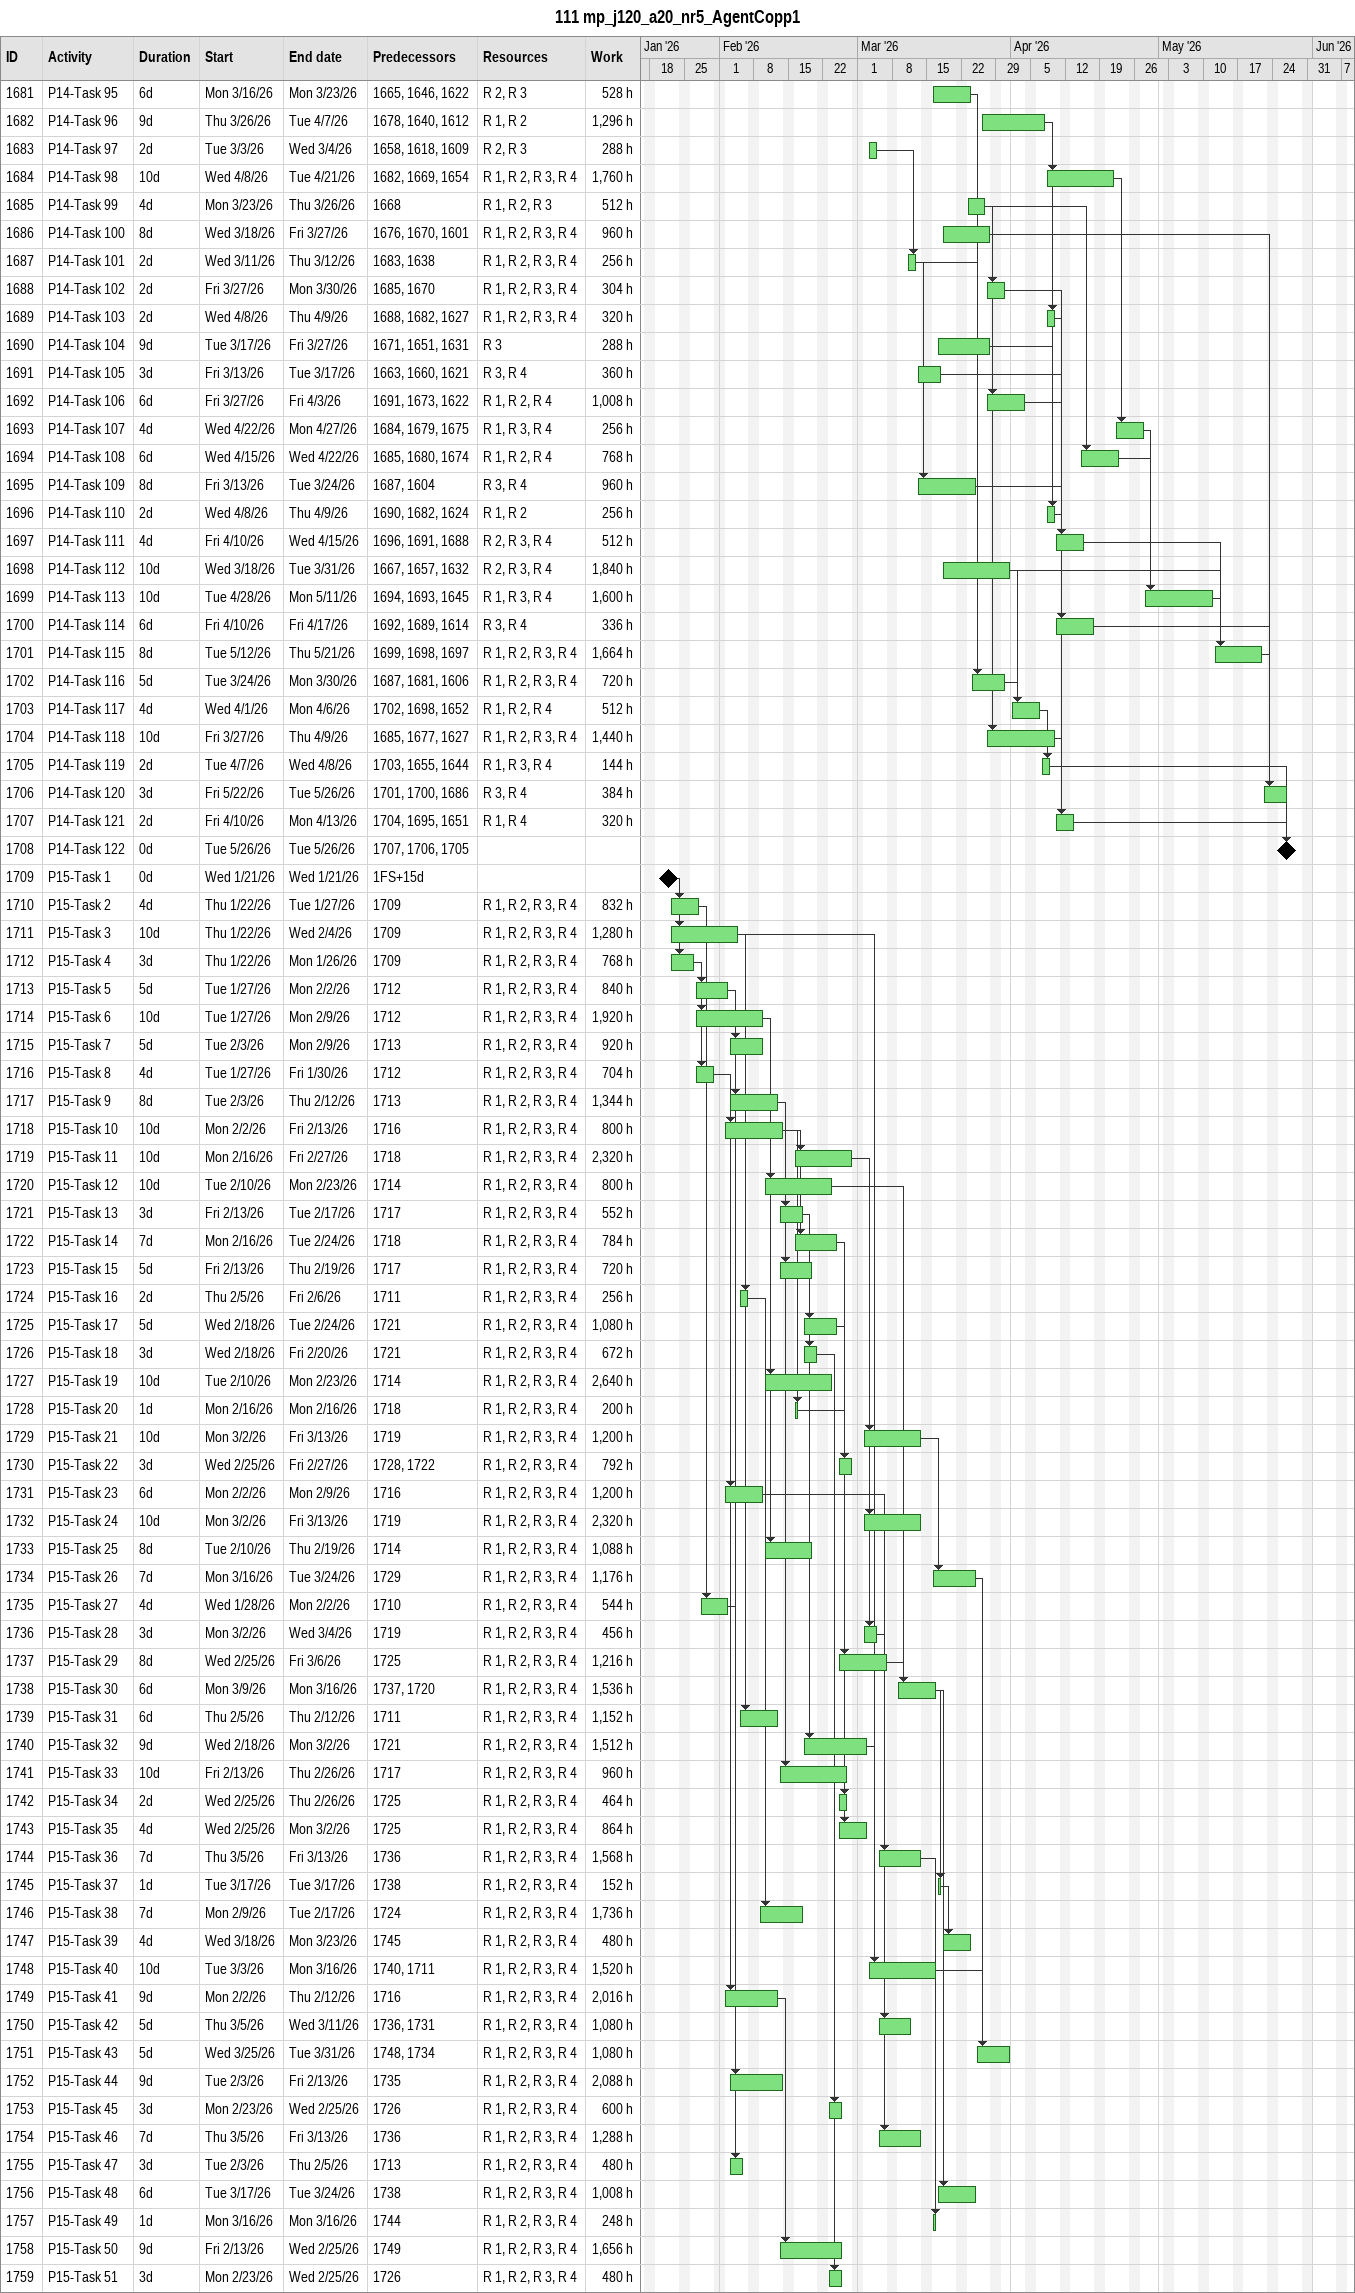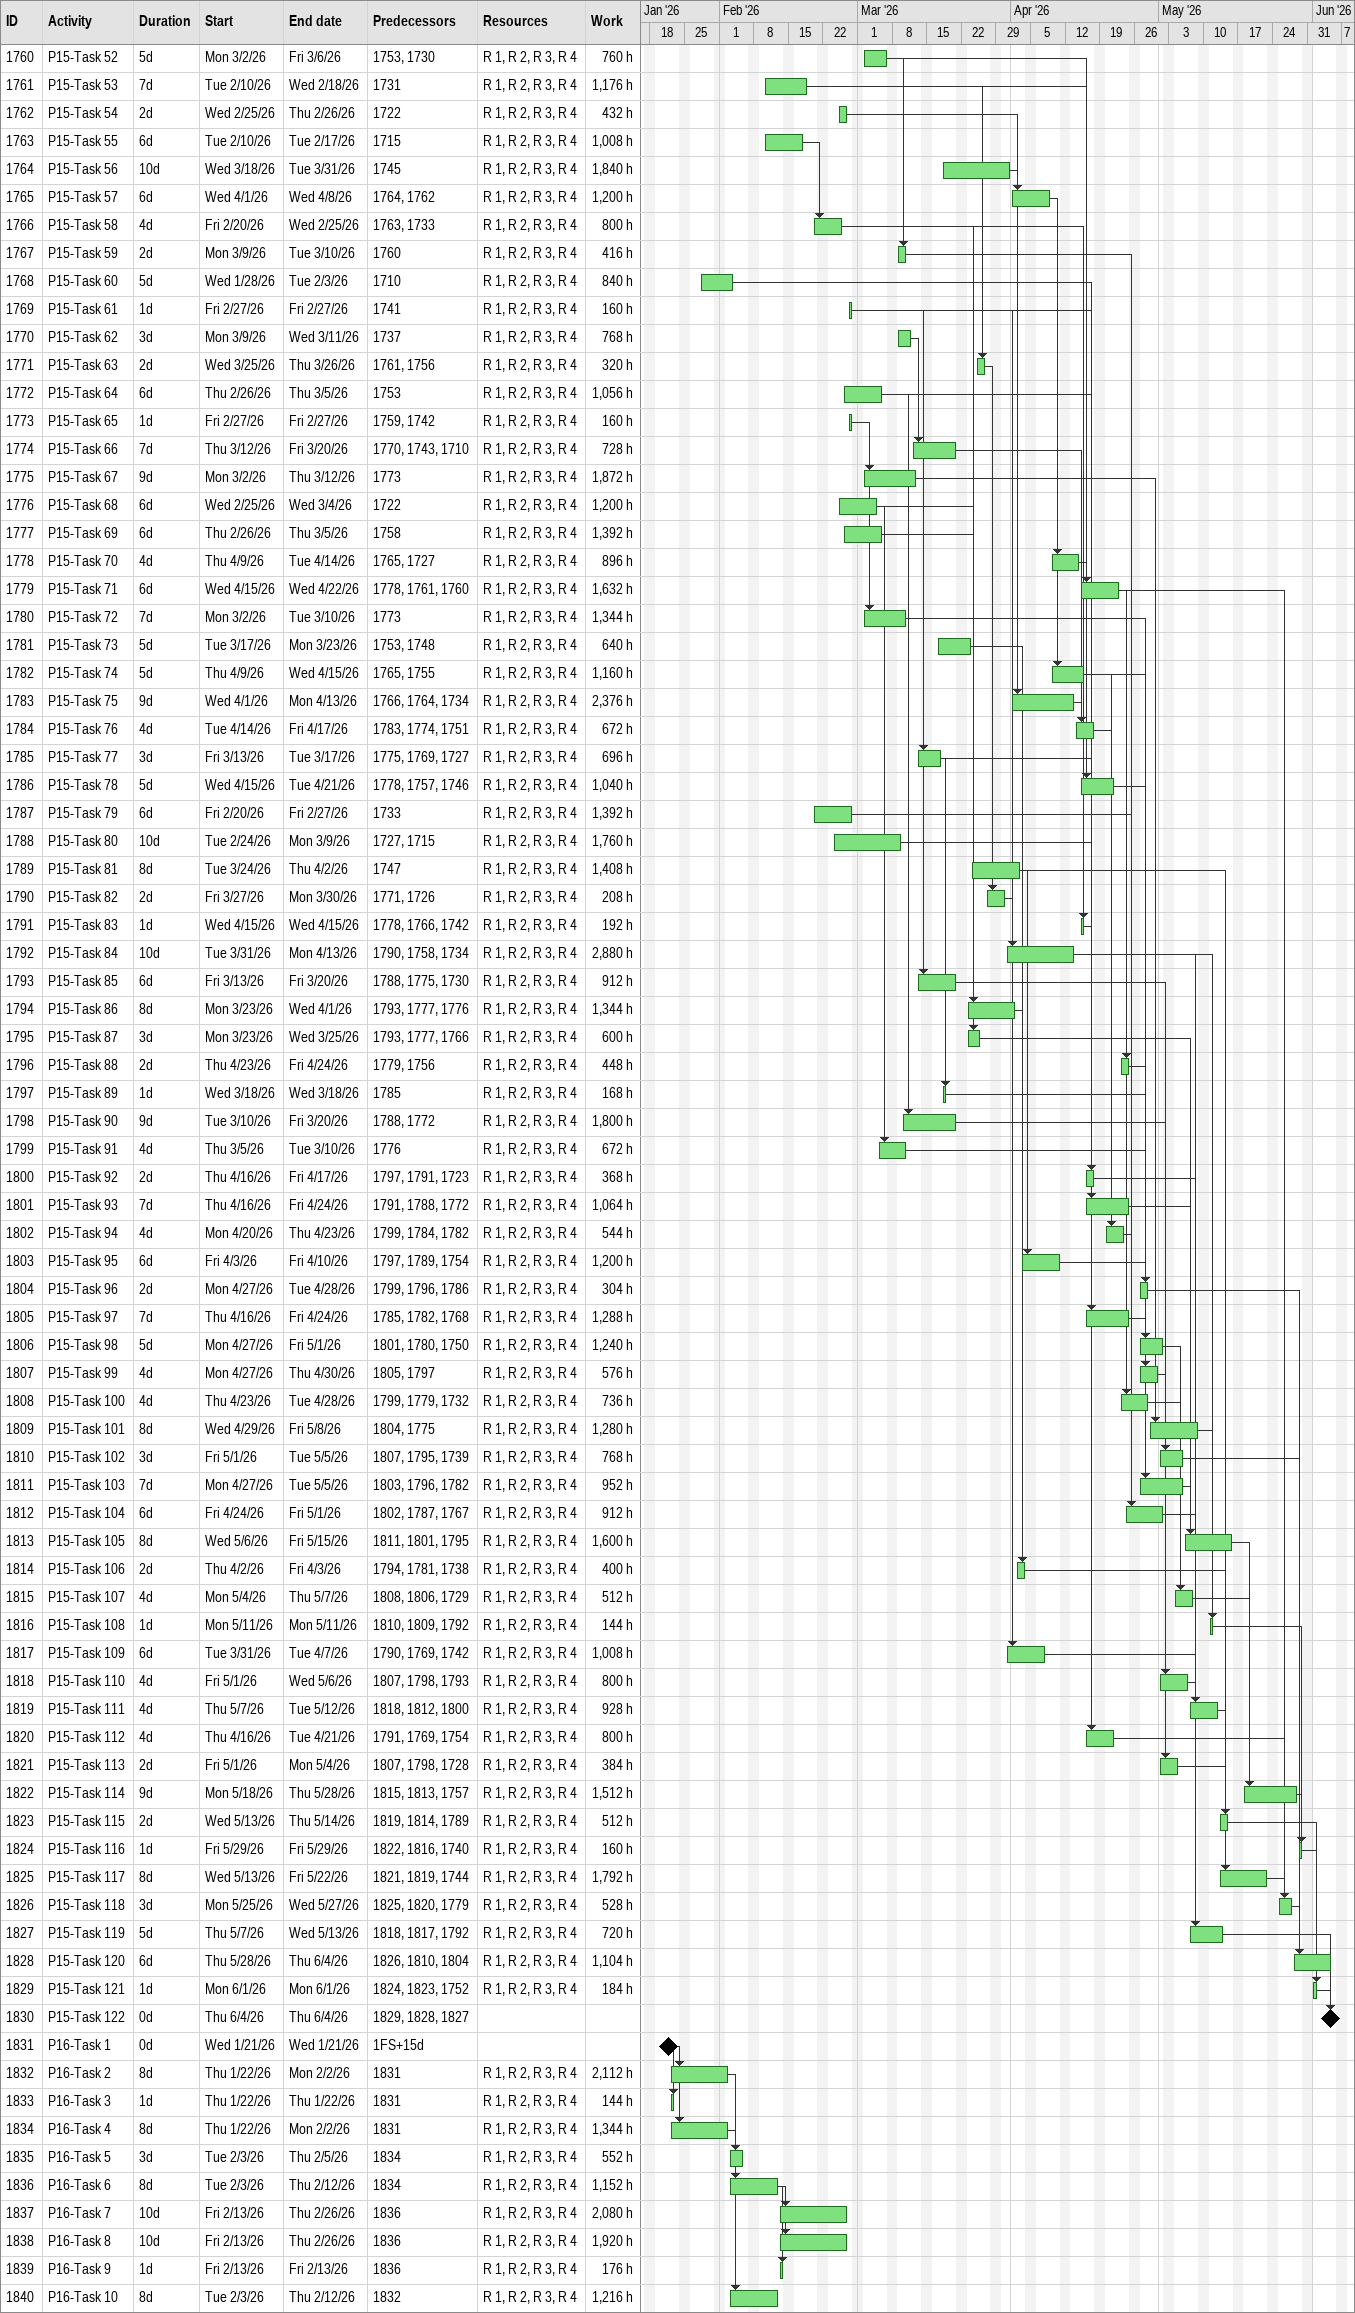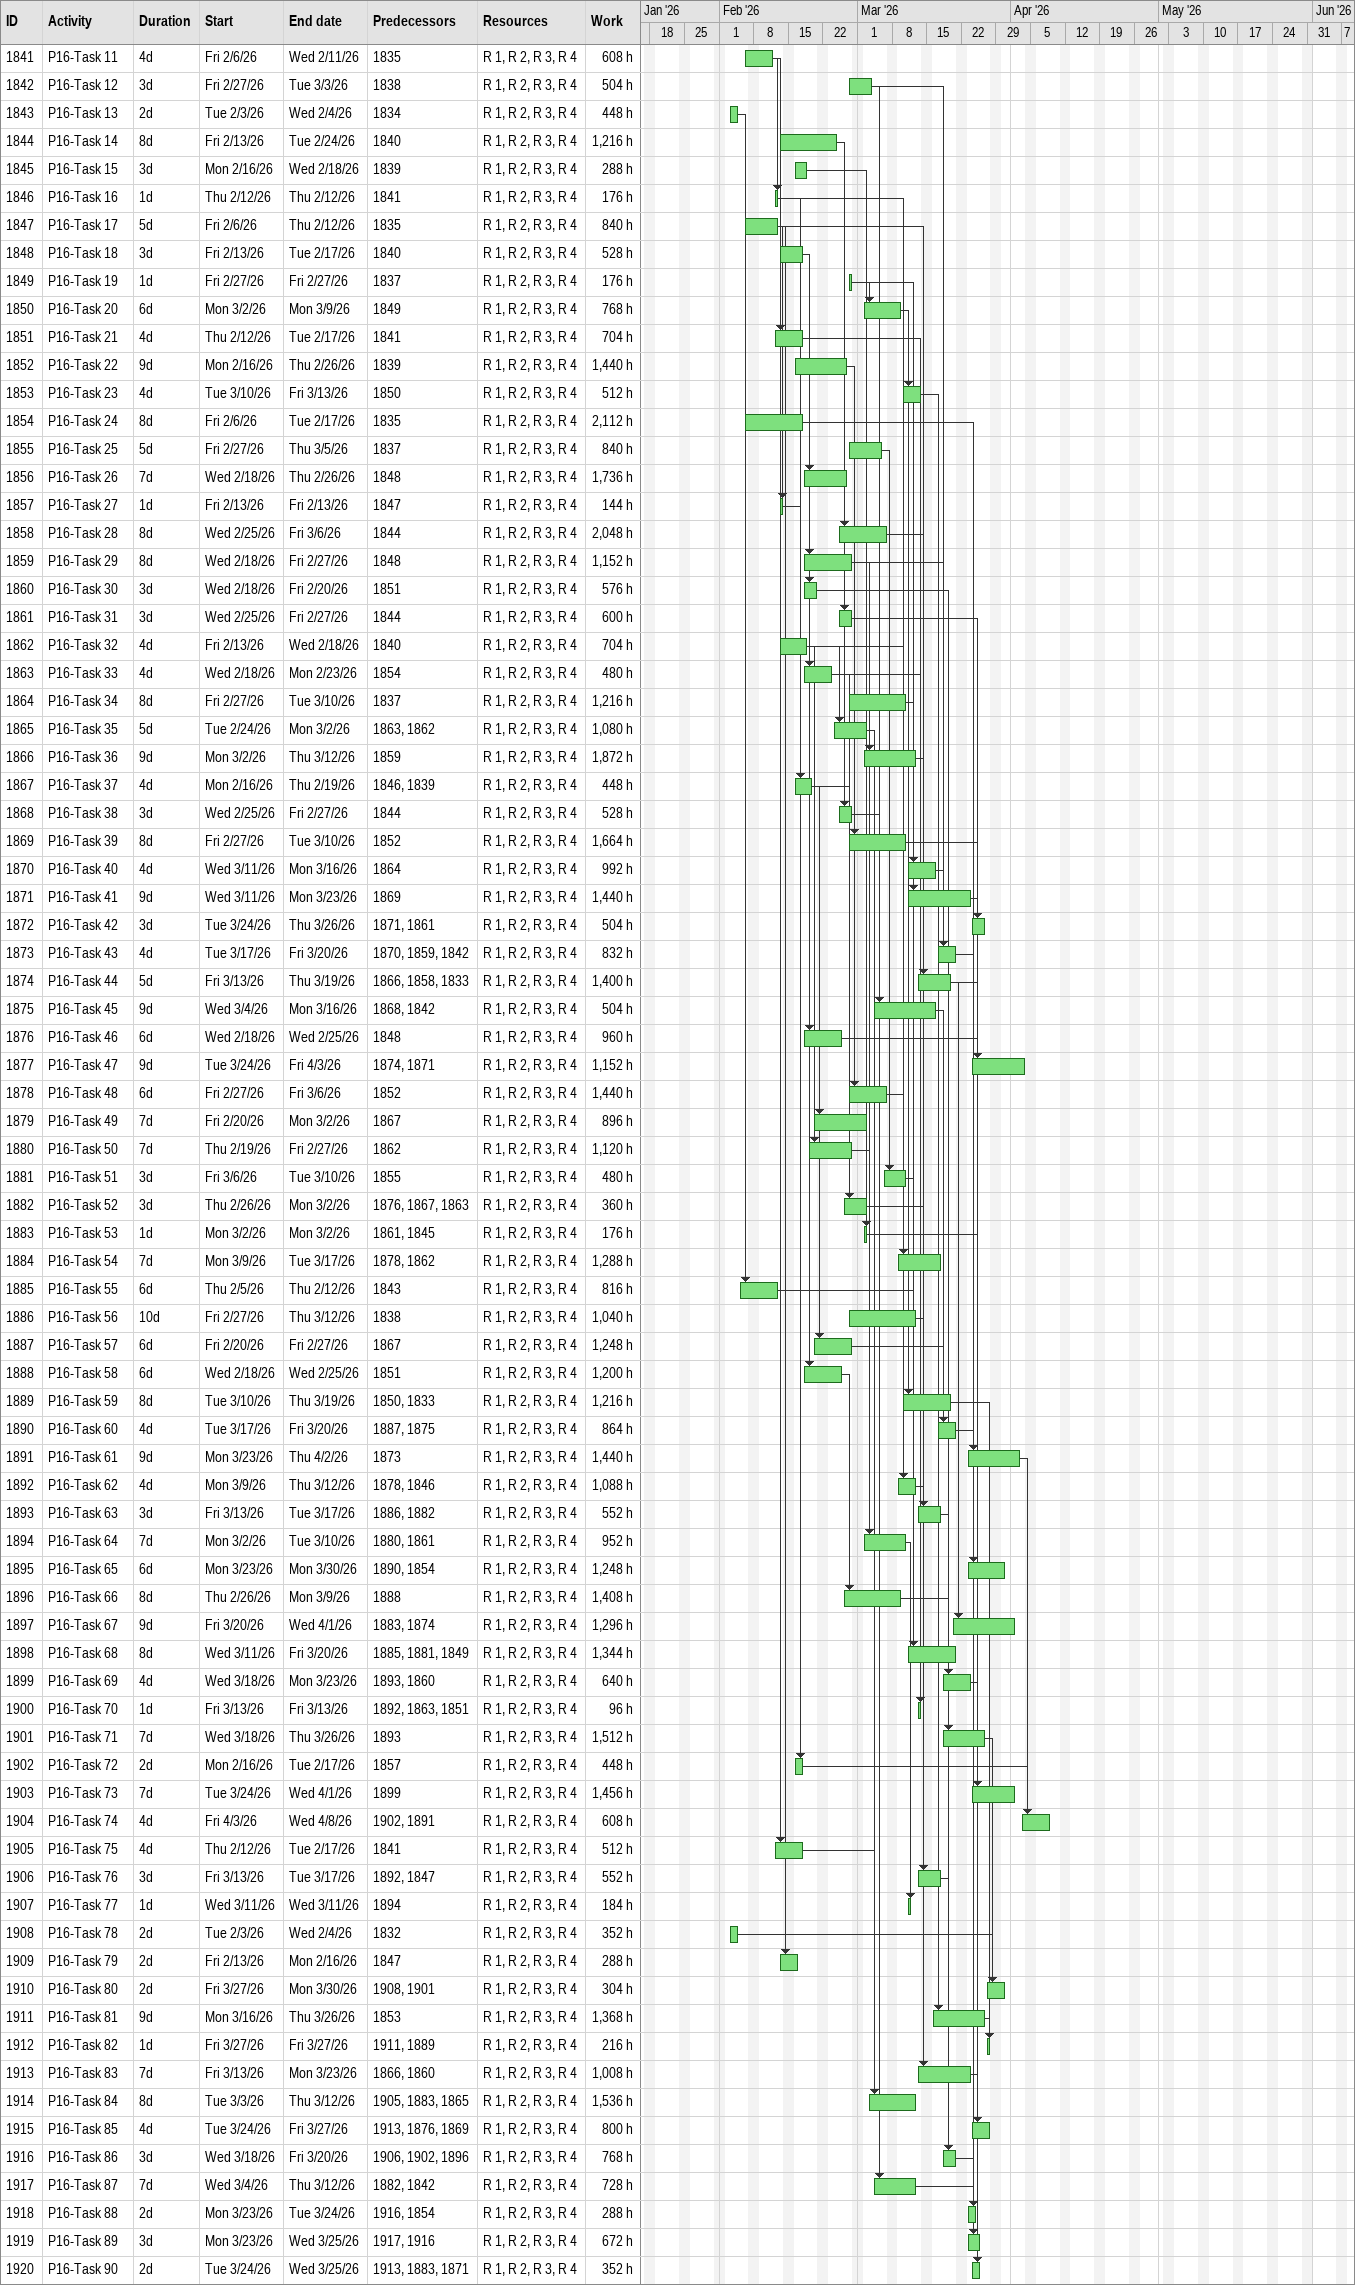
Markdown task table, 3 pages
111 mp_j120_a20_nr5_AgentCopp1

| ID | Task | Duration | Start | Finish | Predecessors | Resources | Work (h) |
|---|---|---|---|---|---|---|---|
| 1681 | P14-Task 95 | 6d | 2026-03-16 | 2026-03-23 | 1665, 1646, 1622 | R 2, R 3 | 528 |
| 1682 | P14-Task 96 | 9d | 2026-03-26 | 2026-04-07 | 1678, 1640, 1612 | R 1, R 2 | 1296 |
| 1683 | P14-Task 97 | 2d | 2026-03-03 | 2026-03-04 | 1658, 1618, 1609 | R 2, R 3 | 288 |
| 1684 | P14-Task 98 | 10d | 2026-04-08 | 2026-04-21 | 1682, 1669, 1654 | R 1, R 2, R 3, R 4 | 1760 |
| 1685 | P14-Task 99 | 4d | 2026-03-23 | 2026-03-26 | 1668 | R 1, R 2, R 3 | 512 |
| 1686 | P14-Task 100 | 8d | 2026-03-18 | 2026-03-27 | 1676, 1670, 1601 | R 1, R 2, R 3, R 4 | 960 |
| 1687 | P14-Task 101 | 2d | 2026-03-11 | 2026-03-12 | 1683, 1638 | R 1, R 2, R 3, R 4 | 256 |
| 1688 | P14-Task 102 | 2d | 2026-03-27 | 2026-03-30 | 1685, 1670 | R 1, R 2, R 3, R 4 | 304 |
| 1689 | P14-Task 103 | 2d | 2026-04-08 | 2026-04-09 | 1688, 1682, 1627 | R 1, R 2, R 3, R 4 | 320 |
| 1690 | P14-Task 104 | 9d | 2026-03-17 | 2026-03-27 | 1671, 1651, 1631 | R 3 | 288 |
| 1691 | P14-Task 105 | 3d | 2026-03-13 | 2026-03-17 | 1663, 1660, 1621 | R 3, R 4 | 360 |
| 1692 | P14-Task 106 | 6d | 2026-03-27 | 2026-04-03 | 1691, 1673, 1622 | R 1, R 2, R 4 | 1008 |
| 1693 | P14-Task 107 | 4d | 2026-04-22 | 2026-04-27 | 1684, 1679, 1675 | R 1, R 3, R 4 | 256 |
| 1694 | P14-Task 108 | 6d | 2026-04-15 | 2026-04-22 | 1685, 1680, 1674 | R 1, R 2, R 4 | 768 |
| 1695 | P14-Task 109 | 8d | 2026-03-13 | 2026-03-24 | 1687, 1604 | R 3, R 4 | 960 |
| 1696 | P14-Task 110 | 2d | 2026-04-08 | 2026-04-09 | 1690, 1682, 1624 | R 1, R 2 | 256 |
| 1697 | P14-Task 111 | 4d | 2026-04-10 | 2026-04-15 | 1696, 1691, 1688 | R 2, R 3, R 4 | 512 |
| 1698 | P14-Task 112 | 10d | 2026-03-18 | 2026-03-31 | 1667, 1657, 1632 | R 2, R 3, R 4 | 1840 |
| 1699 | P14-Task 113 | 10d | 2026-04-28 | 2026-05-11 | 1694, 1693, 1645 | R 1, R 3, R 4 | 1600 |
| 1700 | P14-Task 114 | 6d | 2026-04-10 | 2026-04-17 | 1692, 1689, 1614 | R 3, R 4 | 336 |
| 1701 | P14-Task 115 | 8d | 2026-05-12 | 2026-05-21 | 1699, 1698, 1697 | R 1, R 2, R 3, R 4 | 1664 |
| 1702 | P14-Task 116 | 5d | 2026-03-24 | 2026-03-30 | 1687, 1681, 1606 | R 1, R 2, R 3, R 4 | 720 |
| 1703 | P14-Task 117 | 4d | 2026-04-01 | 2026-04-06 | 1702, 1698, 1652 | R 1, R 2, R 4 | 512 |
| 1704 | P14-Task 118 | 10d | 2026-03-27 | 2026-04-09 | 1685, 1677, 1627 | R 1, R 2, R 3, R 4 | 1440 |
| 1705 | P14-Task 119 | 2d | 2026-04-07 | 2026-04-08 | 1703, 1655, 1644 | R 1, R 3, R 4 | 144 |
| 1706 | P14-Task 120 | 3d | 2026-05-22 | 2026-05-26 | 1701, 1700, 1686 | R 3, R 4 | 384 |
| 1707 | P14-Task 121 | 2d | 2026-04-10 | 2026-04-13 | 1704, 1695, 1651 | R 1, R 4 | 320 |
| 1708 | P14-Task 122 | 0d | 2026-05-26 | 2026-05-26 | 1707, 1706, 1705 |  |  |
| 1709 | P15-Task 1 | 0d | 2026-01-21 | 2026-01-21 | 1FS+15d |  |  |
| 1710 | P15-Task 2 | 4d | 2026-01-22 | 2026-01-27 | 1709 | R 1, R 2, R 3, R 4 | 832 |
| 1711 | P15-Task 3 | 10d | 2026-01-22 | 2026-02-04 | 1709 | R 1, R 2, R 3, R 4 | 1280 |
| 1712 | P15-Task 4 | 3d | 2026-01-22 | 2026-01-26 | 1709 | R 1, R 2, R 3, R 4 | 768 |
| 1713 | P15-Task 5 | 5d | 2026-01-27 | 2026-02-02 | 1712 | R 1, R 2, R 3, R 4 | 840 |
| 1714 | P15-Task 6 | 10d | 2026-01-27 | 2026-02-09 | 1712 | R 1, R 2, R 3, R 4 | 1920 |
| 1715 | P15-Task 7 | 5d | 2026-02-03 | 2026-02-09 | 1713 | R 1, R 2, R 3, R 4 | 920 |
| 1716 | P15-Task 8 | 4d | 2026-01-27 | 2026-01-30 | 1712 | R 1, R 2, R 3, R 4 | 704 |
| 1717 | P15-Task 9 | 8d | 2026-02-03 | 2026-02-12 | 1713 | R 1, R 2, R 3, R 4 | 1344 |
| 1718 | P15-Task 10 | 10d | 2026-02-02 | 2026-02-13 | 1716 | R 1, R 2, R 3, R 4 | 800 |
| 1719 | P15-Task 11 | 10d | 2026-02-16 | 2026-02-27 | 1718 | R 1, R 2, R 3, R 4 | 2320 |
| 1720 | P15-Task 12 | 10d | 2026-02-10 | 2026-02-23 | 1714 | R 1, R 2, R 3, R 4 | 800 |
| 1721 | P15-Task 13 | 3d | 2026-02-13 | 2026-02-17 | 1717 | R 1, R 2, R 3, R 4 | 552 |
| 1722 | P15-Task 14 | 7d | 2026-02-16 | 2026-02-24 | 1718 | R 1, R 2, R 3, R 4 | 784 |
| 1723 | P15-Task 15 | 5d | 2026-02-13 | 2026-02-19 | 1717 | R 1, R 2, R 3, R 4 | 720 |
| 1724 | P15-Task 16 | 2d | 2026-02-05 | 2026-02-06 | 1711 | R 1, R 2, R 3, R 4 | 256 |
| 1725 | P15-Task 17 | 5d | 2026-02-18 | 2026-02-24 | 1721 | R 1, R 2, R 3, R 4 | 1080 |
| 1726 | P15-Task 18 | 3d | 2026-02-18 | 2026-02-20 | 1721 | R 1, R 2, R 3, R 4 | 672 |
| 1727 | P15-Task 19 | 10d | 2026-02-10 | 2026-02-23 | 1714 | R 1, R 2, R 3, R 4 | 2640 |
| 1728 | P15-Task 20 | 1d | 2026-02-16 | 2026-02-16 | 1718 | R 1, R 2, R 3, R 4 | 200 |
| 1729 | P15-Task 21 | 10d | 2026-03-02 | 2026-03-13 | 1719 | R 1, R 2, R 3, R 4 | 1200 |
| 1730 | P15-Task 22 | 3d | 2026-02-25 | 2026-02-27 | 1728, 1722 | R 1, R 2, R 3, R 4 | 792 |
| 1731 | P15-Task 23 | 6d | 2026-02-02 | 2026-02-09 | 1716 | R 1, R 2, R 3, R 4 | 1200 |
| 1732 | P15-Task 24 | 10d | 2026-03-02 | 2026-03-13 | 1719 | R 1, R 2, R 3, R 4 | 2320 |
| 1733 | P15-Task 25 | 8d | 2026-02-10 | 2026-02-19 | 1714 | R 1, R 2, R 3, R 4 | 1088 |
| 1734 | P15-Task 26 | 7d | 2026-03-16 | 2026-03-24 | 1729 | R 1, R 2, R 3, R 4 | 1176 |
| 1735 | P15-Task 27 | 4d | 2026-01-28 | 2026-02-02 | 1710 | R 1, R 2, R 3, R 4 | 544 |
| 1736 | P15-Task 28 | 3d | 2026-03-02 | 2026-03-04 | 1719 | R 1, R 2, R 3, R 4 | 456 |
| 1737 | P15-Task 29 | 8d | 2026-02-25 | 2026-03-06 | 1725 | R 1, R 2, R 3, R 4 | 1216 |
| 1738 | P15-Task 30 | 6d | 2026-03-09 | 2026-03-16 | 1737, 1720 | R 1, R 2, R 3, R 4 | 1536 |
| 1739 | P15-Task 31 | 6d | 2026-02-05 | 2026-02-12 | 1711 | R 1, R 2, R 3, R 4 | 1152 |
| 1740 | P15-Task 32 | 9d | 2026-02-18 | 2026-03-02 | 1721 | R 1, R 2, R 3, R 4 | 1512 |
| 1741 | P15-Task 33 | 10d | 2026-02-13 | 2026-02-26 | 1717 | R 1, R 2, R 3, R 4 | 960 |
| 1742 | P15-Task 34 | 2d | 2026-02-25 | 2026-02-26 | 1725 | R 1, R 2, R 3, R 4 | 464 |
| 1743 | P15-Task 35 | 4d | 2026-02-25 | 2026-03-02 | 1725 | R 1, R 2, R 3, R 4 | 864 |
| 1744 | P15-Task 36 | 7d | 2026-03-05 | 2026-03-13 | 1736 | R 1, R 2, R 3, R 4 | 1568 |
| 1745 | P15-Task 37 | 1d | 2026-03-17 | 2026-03-17 | 1738 | R 1, R 2, R 3, R 4 | 152 |
| 1746 | P15-Task 38 | 7d | 2026-02-09 | 2026-02-17 | 1724 | R 1, R 2, R 3, R 4 | 1736 |
| 1747 | P15-Task 39 | 4d | 2026-03-18 | 2026-03-23 | 1745 | R 1, R 2, R 3, R 4 | 480 |
| 1748 | P15-Task 40 | 10d | 2026-03-03 | 2026-03-16 | 1740, 1711 | R 1, R 2, R 3, R 4 | 1520 |
| 1749 | P15-Task 41 | 9d | 2026-02-02 | 2026-02-12 | 1716 | R 1, R 2, R 3, R 4 | 2016 |
| 1750 | P15-Task 42 | 5d | 2026-03-05 | 2026-03-11 | 1736, 1731 | R 1, R 2, R 3, R 4 | 1080 |
| 1751 | P15-Task 43 | 5d | 2026-03-25 | 2026-03-31 | 1748, 1734 | R 1, R 2, R 3, R 4 | 1080 |
| 1752 | P15-Task 44 | 9d | 2026-02-03 | 2026-02-13 | 1735 | R 1, R 2, R 3, R 4 | 2088 |
| 1753 | P15-Task 45 | 3d | 2026-02-23 | 2026-02-25 | 1726 | R 1, R 2, R 3, R 4 | 600 |
| 1754 | P15-Task 46 | 7d | 2026-03-05 | 2026-03-13 | 1736 | R 1, R 2, R 3, R 4 | 1288 |
| 1755 | P15-Task 47 | 3d | 2026-02-03 | 2026-02-05 | 1713 | R 1, R 2, R 3, R 4 | 480 |
| 1756 | P15-Task 48 | 6d | 2026-03-17 | 2026-03-24 | 1738 | R 1, R 2, R 3, R 4 | 1008 |
| 1757 | P15-Task 49 | 1d | 2026-03-16 | 2026-03-16 | 1744 | R 1, R 2, R 3, R 4 | 248 |
| 1758 | P15-Task 50 | 9d | 2026-02-13 | 2026-02-25 | 1749 | R 1, R 2, R 3, R 4 | 1656 |
| 1759 | P15-Task 51 | 3d | 2026-02-23 | 2026-02-25 | 1726 | R 1, R 2, R 3, R 4 | 480 |
| 1760 | P15-Task 52 | 5d | 2026-03-02 | 2026-03-06 | 1753, 1730 | R 1, R 2, R 3, R 4 | 760 |
| 1761 | P15-Task 53 | 7d | 2026-02-10 | 2026-02-18 | 1731 | R 1, R 2, R 3, R 4 | 1176 |
| 1762 | P15-Task 54 | 2d | 2026-02-25 | 2026-02-26 | 1722 | R 1, R 2, R 3, R 4 | 432 |
| 1763 | P15-Task 55 | 6d | 2026-02-10 | 2026-02-17 | 1715 | R 1, R 2, R 3, R 4 | 1008 |
| 1764 | P15-Task 56 | 10d | 2026-03-18 | 2026-03-31 | 1745 | R 1, R 2, R 3, R 4 | 1840 |
| 1765 | P15-Task 57 | 6d | 2026-04-01 | 2026-04-08 | 1764, 1762 | R 1, R 2, R 3, R 4 | 1200 |
| 1766 | P15-Task 58 | 4d | 2026-02-20 | 2026-02-25 | 1763, 1733 | R 1, R 2, R 3, R 4 | 800 |
| 1767 | P15-Task 59 | 2d | 2026-03-09 | 2026-03-10 | 1760 | R 1, R 2, R 3, R 4 | 416 |
| 1768 | P15-Task 60 | 5d | 2026-01-28 | 2026-02-03 | 1710 | R 1, R 2, R 3, R 4 | 840 |
| 1769 | P15-Task 61 | 1d | 2026-02-27 | 2026-02-27 | 1741 | R 1, R 2, R 3, R 4 | 160 |
| 1770 | P15-Task 62 | 3d | 2026-03-09 | 2026-03-11 | 1737 | R 1, R 2, R 3, R 4 | 768 |
| 1771 | P15-Task 63 | 2d | 2026-03-25 | 2026-03-26 | 1761, 1756 | R 1, R 2, R 3, R 4 | 320 |
| 1772 | P15-Task 64 | 6d | 2026-02-26 | 2026-03-05 | 1753 | R 1, R 2, R 3, R 4 | 1056 |
| 1773 | P15-Task 65 | 1d | 2026-02-27 | 2026-02-27 | 1759, 1742 | R 1, R 2, R 3, R 4 | 160 |
| 1774 | P15-Task 66 | 7d | 2026-03-12 | 2026-03-20 | 1770, 1743, 1710 | R 1, R 2, R 3, R 4 | 728 |
| 1775 | P15-Task 67 | 9d | 2026-03-02 | 2026-03-12 | 1773 | R 1, R 2, R 3, R 4 | 1872 |
| 1776 | P15-Task 68 | 6d | 2026-02-25 | 2026-03-04 | 1722 | R 1, R 2, R 3, R 4 | 1200 |
| 1777 | P15-Task 69 | 6d | 2026-02-26 | 2026-03-05 | 1758 | R 1, R 2, R 3, R 4 | 1392 |
| 1778 | P15-Task 70 | 4d | 2026-04-09 | 2026-04-14 | 1765, 1727 | R 1, R 2, R 3, R 4 | 896 |
| 1779 | P15-Task 71 | 6d | 2026-04-15 | 2026-04-22 | 1778, 1761, 1760 | R 1, R 2, R 3, R 4 | 1632 |
| 1780 | P15-Task 72 | 7d | 2026-03-02 | 2026-03-10 | 1773 | R 1, R 2, R 3, R 4 | 1344 |
| 1781 | P15-Task 73 | 5d | 2026-03-17 | 2026-03-23 | 1753, 1748 | R 1, R 2, R 3, R 4 | 640 |
| 1782 | P15-Task 74 | 5d | 2026-04-09 | 2026-04-15 | 1765, 1755 | R 1, R 2, R 3, R 4 | 1160 |
| 1783 | P15-Task 75 | 9d | 2026-04-01 | 2026-04-13 | 1766, 1764, 1734 | R 1, R 2, R 3, R 4 | 2376 |
| 1784 | P15-Task 76 | 4d | 2026-04-14 | 2026-04-17 | 1783, 1774, 1751 | R 1, R 2, R 3, R 4 | 672 |
| 1785 | P15-Task 77 | 3d | 2026-03-13 | 2026-03-17 | 1775, 1769, 1727 | R 1, R 2, R 3, R 4 | 696 |
| 1786 | P15-Task 78 | 5d | 2026-04-15 | 2026-04-21 | 1778, 1757, 1746 | R 1, R 2, R 3, R 4 | 1040 |
| 1787 | P15-Task 79 | 6d | 2026-02-20 | 2026-02-27 | 1733 | R 1, R 2, R 3, R 4 | 1392 |
| 1788 | P15-Task 80 | 10d | 2026-02-24 | 2026-03-09 | 1727, 1715 | R 1, R 2, R 3, R 4 | 1760 |
| 1789 | P15-Task 81 | 8d | 2026-03-24 | 2026-04-02 | 1747 | R 1, R 2, R 3, R 4 | 1408 |
| 1790 | P15-Task 82 | 2d | 2026-03-27 | 2026-03-30 | 1771, 1726 | R 1, R 2, R 3, R 4 | 208 |
| 1791 | P15-Task 83 | 1d | 2026-04-15 | 2026-04-15 | 1778, 1766, 1742 | R 1, R 2, R 3, R 4 | 192 |
| 1792 | P15-Task 84 | 10d | 2026-03-31 | 2026-04-13 | 1790, 1758, 1734 | R 1, R 2, R 3, R 4 | 2880 |
| 1793 | P15-Task 85 | 6d | 2026-03-13 | 2026-03-20 | 1788, 1775, 1730 | R 1, R 2, R 3, R 4 | 912 |
| 1794 | P15-Task 86 | 8d | 2026-03-23 | 2026-04-01 | 1793, 1777, 1776 | R 1, R 2, R 3, R 4 | 1344 |
| 1795 | P15-Task 87 | 3d | 2026-03-23 | 2026-03-25 | 1793, 1777, 1766 | R 1, R 2, R 3, R 4 | 600 |
| 1796 | P15-Task 88 | 2d | 2026-04-23 | 2026-04-24 | 1779, 1756 | R 1, R 2, R 3, R 4 | 448 |
| 1797 | P15-Task 89 | 1d | 2026-03-18 | 2026-03-18 | 1785 | R 1, R 2, R 3, R 4 | 168 |
| 1798 | P15-Task 90 | 9d | 2026-03-10 | 2026-03-20 | 1788, 1772 | R 1, R 2, R 3, R 4 | 1800 |
| 1799 | P15-Task 91 | 4d | 2026-03-05 | 2026-03-10 | 1776 | R 1, R 2, R 3, R 4 | 672 |
| 1800 | P15-Task 92 | 2d | 2026-04-16 | 2026-04-17 | 1797, 1791, 1723 | R 1, R 2, R 3, R 4 | 368 |
| 1801 | P15-Task 93 | 7d | 2026-04-16 | 2026-04-24 | 1791, 1788, 1772 | R 1, R 2, R 3, R 4 | 1064 |
| 1802 | P15-Task 94 | 4d | 2026-04-20 | 2026-04-23 | 1799, 1784, 1782 | R 1, R 2, R 3, R 4 | 544 |
| 1803 | P15-Task 95 | 6d | 2026-04-03 | 2026-04-10 | 1797, 1789, 1754 | R 1, R 2, R 3, R 4 | 1200 |
| 1804 | P15-Task 96 | 2d | 2026-04-27 | 2026-04-28 | 1799, 1796, 1786 | R 1, R 2, R 3, R 4 | 304 |
| 1805 | P15-Task 97 | 7d | 2026-04-16 | 2026-04-24 | 1785, 1782, 1768 | R 1, R 2, R 3, R 4 | 1288 |
| 1806 | P15-Task 98 | 5d | 2026-04-27 | 2026-05-01 | 1801, 1780, 1750 | R 1, R 2, R 3, R 4 | 1240 |
| 1807 | P15-Task 99 | 4d | 2026-04-27 | 2026-04-30 | 1805, 1797 | R 1, R 2, R 3, R 4 | 576 |
| 1808 | P15-Task 100 | 4d | 2026-04-23 | 2026-04-28 | 1799, 1779, 1732 | R 1, R 2, R 3, R 4 | 736 |
| 1809 | P15-Task 101 | 8d | 2026-04-29 | 2026-05-08 | 1804, 1775 | R 1, R 2, R 3, R 4 | 1280 |
| 1810 | P15-Task 102 | 3d | 2026-05-01 | 2026-05-05 | 1807, 1795, 1739 | R 1, R 2, R 3, R 4 | 768 |
| 1811 | P15-Task 103 | 7d | 2026-04-27 | 2026-05-05 | 1803, 1796, 1782 | R 1, R 2, R 3, R 4 | 952 |
| 1812 | P15-Task 104 | 6d | 2026-04-24 | 2026-05-01 | 1802, 1787, 1767 | R 1, R 2, R 3, R 4 | 912 |
| 1813 | P15-Task 105 | 8d | 2026-05-06 | 2026-05-15 | 1811, 1801, 1795 | R 1, R 2, R 3, R 4 | 1600 |
| 1814 | P15-Task 106 | 2d | 2026-04-02 | 2026-04-03 | 1794, 1781, 1738 | R 1, R 2, R 3, R 4 | 400 |
| 1815 | P15-Task 107 | 4d | 2026-05-04 | 2026-05-07 | 1808, 1806, 1729 | R 1, R 2, R 3, R 4 | 512 |
| 1816 | P15-Task 108 | 1d | 2026-05-11 | 2026-05-11 | 1810, 1809, 1792 | R 1, R 2, R 3, R 4 | 144 |
| 1817 | P15-Task 109 | 6d | 2026-03-31 | 2026-04-07 | 1790, 1769, 1742 | R 1, R 2, R 3, R 4 | 1008 |
| 1818 | P15-Task 110 | 4d | 2026-05-01 | 2026-05-06 | 1807, 1798, 1793 | R 1, R 2, R 3, R 4 | 800 |
| 1819 | P15-Task 111 | 4d | 2026-05-07 | 2026-05-12 | 1818, 1812, 1800 | R 1, R 2, R 3, R 4 | 928 |
| 1820 | P15-Task 112 | 4d | 2026-04-16 | 2026-04-21 | 1791, 1769, 1754 | R 1, R 2, R 3, R 4 | 800 |
| 1821 | P15-Task 113 | 2d | 2026-05-01 | 2026-05-04 | 1807, 1798, 1728 | R 1, R 2, R 3, R 4 | 384 |
| 1822 | P15-Task 114 | 9d | 2026-05-18 | 2026-05-28 | 1815, 1813, 1757 | R 1, R 2, R 3, R 4 | 1512 |
| 1823 | P15-Task 115 | 2d | 2026-05-13 | 2026-05-14 | 1819, 1814, 1789 | R 1, R 2, R 3, R 4 | 512 |
| 1824 | P15-Task 116 | 1d | 2026-05-29 | 2026-05-29 | 1822, 1816, 1740 | R 1, R 2, R 3, R 4 | 160 |
| 1825 | P15-Task 117 | 8d | 2026-05-13 | 2026-05-22 | 1821, 1819, 1744 | R 1, R 2, R 3, R 4 | 1792 |
| 1826 | P15-Task 118 | 3d | 2026-05-25 | 2026-05-27 | 1825, 1820, 1779 | R 1, R 2, R 3, R 4 | 528 |
| 1827 | P15-Task 119 | 5d | 2026-05-07 | 2026-05-13 | 1818, 1817, 1792 | R 1, R 2, R 3, R 4 | 720 |
| 1828 | P15-Task 120 | 6d | 2026-05-28 | 2026-06-04 | 1826, 1810, 1804 | R 1, R 2, R 3, R 4 | 1104 |
| 1829 | P15-Task 121 | 1d | 2026-06-01 | 2026-06-01 | 1824, 1823, 1752 | R 1, R 2, R 3, R 4 | 184 |
| 1830 | P15-Task 122 | 0d | 2026-06-04 | 2026-06-04 | 1829, 1828, 1827 |  |  |
| 1831 | P16-Task 1 | 0d | 2026-01-21 | 2026-01-21 | 1FS+15d |  |  |
| 1832 | P16-Task 2 | 8d | 2026-01-22 | 2026-02-02 | 1831 | R 1, R 2, R 3, R 4 | 2112 |
| 1833 | P16-Task 3 | 1d | 2026-01-22 | 2026-01-22 | 1831 | R 1, R 2, R 3, R 4 | 144 |
| 1834 | P16-Task 4 | 8d | 2026-01-22 | 2026-02-02 | 1831 | R 1, R 2, R 3, R 4 | 1344 |
| 1835 | P16-Task 5 | 3d | 2026-02-03 | 2026-02-05 | 1834 | R 1, R 2, R 3, R 4 | 552 |
| 1836 | P16-Task 6 | 8d | 2026-02-03 | 2026-02-12 | 1834 | R 1, R 2, R 3, R 4 | 1152 |
| 1837 | P16-Task 7 | 10d | 2026-02-13 | 2026-02-26 | 1836 | R 1, R 2, R 3, R 4 | 2080 |
| 1838 | P16-Task 8 | 10d | 2026-02-13 | 2026-02-26 | 1836 | R 1, R 2, R 3, R 4 | 1920 |
| 1839 | P16-Task 9 | 1d | 2026-02-13 | 2026-02-13 | 1836 | R 1, R 2, R 3, R 4 | 176 |
| 1840 | P16-Task 10 | 8d | 2026-02-03 | 2026-02-12 | 1832 | R 1, R 2, R 3, R 4 | 1216 |
| 1841 | P16-Task 11 | 4d | 2026-02-06 | 2026-02-11 | 1835 | R 1, R 2, R 3, R 4 | 608 |
| 1842 | P16-Task 12 | 3d | 2026-02-27 | 2026-03-03 | 1838 | R 1, R 2, R 3, R 4 | 504 |
| 1843 | P16-Task 13 | 2d | 2026-02-03 | 2026-02-04 | 1834 | R 1, R 2, R 3, R 4 | 448 |
| 1844 | P16-Task 14 | 8d | 2026-02-13 | 2026-02-24 | 1840 | R 1, R 2, R 3, R 4 | 1216 |
| 1845 | P16-Task 15 | 3d | 2026-02-16 | 2026-02-18 | 1839 | R 1, R 2, R 3, R 4 | 288 |
| 1846 | P16-Task 16 | 1d | 2026-02-12 | 2026-02-12 | 1841 | R 1, R 2, R 3, R 4 | 176 |
| 1847 | P16-Task 17 | 5d | 2026-02-06 | 2026-02-12 | 1835 | R 1, R 2, R 3, R 4 | 840 |
| 1848 | P16-Task 18 | 3d | 2026-02-13 | 2026-02-17 | 1840 | R 1, R 2, R 3, R 4 | 528 |
| 1849 | P16-Task 19 | 1d | 2026-02-27 | 2026-02-27 | 1837 | R 1, R 2, R 3, R 4 | 176 |
| 1850 | P16-Task 20 | 6d | 2026-03-02 | 2026-03-09 | 1849 | R 1, R 2, R 3, R 4 | 768 |
| 1851 | P16-Task 21 | 4d | 2026-02-12 | 2026-02-17 | 1841 | R 1, R 2, R 3, R 4 | 704 |
| 1852 | P16-Task 22 | 9d | 2026-02-16 | 2026-02-26 | 1839 | R 1, R 2, R 3, R 4 | 1440 |
| 1853 | P16-Task 23 | 4d | 2026-03-10 | 2026-03-13 | 1850 | R 1, R 2, R 3, R 4 | 512 |
| 1854 | P16-Task 24 | 8d | 2026-02-06 | 2026-02-17 | 1835 | R 1, R 2, R 3, R 4 | 2112 |
| 1855 | P16-Task 25 | 5d | 2026-02-27 | 2026-03-05 | 1837 | R 1, R 2, R 3, R 4 | 840 |
| 1856 | P16-Task 26 | 7d | 2026-02-18 | 2026-02-26 | 1848 | R 1, R 2, R 3, R 4 | 1736 |
| 1857 | P16-Task 27 | 1d | 2026-02-13 | 2026-02-13 | 1847 | R 1, R 2, R 3, R 4 | 144 |
| 1858 | P16-Task 28 | 8d | 2026-02-25 | 2026-03-06 | 1844 | R 1, R 2, R 3, R 4 | 2048 |
| 1859 | P16-Task 29 | 8d | 2026-02-18 | 2026-02-27 | 1848 | R 1, R 2, R 3, R 4 | 1152 |
| 1860 | P16-Task 30 | 3d | 2026-02-18 | 2026-02-20 | 1851 | R 1, R 2, R 3, R 4 | 576 |
| 1861 | P16-Task 31 | 3d | 2026-02-25 | 2026-02-27 | 1844 | R 1, R 2, R 3, R 4 | 600 |
| 1862 | P16-Task 32 | 4d | 2026-02-13 | 2026-02-18 | 1840 | R 1, R 2, R 3, R 4 | 704 |
| 1863 | P16-Task 33 | 4d | 2026-02-18 | 2026-02-23 | 1854 | R 1, R 2, R 3, R 4 | 480 |
| 1864 | P16-Task 34 | 8d | 2026-02-27 | 2026-03-10 | 1837 | R 1, R 2, R 3, R 4 | 1216 |
| 1865 | P16-Task 35 | 5d | 2026-02-24 | 2026-03-02 | 1863, 1862 | R 1, R 2, R 3, R 4 | 1080 |
| 1866 | P16-Task 36 | 9d | 2026-03-02 | 2026-03-12 | 1859 | R 1, R 2, R 3, R 4 | 1872 |
| 1867 | P16-Task 37 | 4d | 2026-02-16 | 2026-02-19 | 1846, 1839 | R 1, R 2, R 3, R 4 | 448 |
| 1868 | P16-Task 38 | 3d | 2026-02-25 | 2026-02-27 | 1844 | R 1, R 2, R 3, R 4 | 528 |
| 1869 | P16-Task 39 | 8d | 2026-02-27 | 2026-03-10 | 1852 | R 1, R 2, R 3, R 4 | 1664 |
| 1870 | P16-Task 40 | 4d | 2026-03-11 | 2026-03-16 | 1864 | R 1, R 2, R 3, R 4 | 992 |
| 1871 | P16-Task 41 | 9d | 2026-03-11 | 2026-03-23 | 1869 | R 1, R 2, R 3, R 4 | 1440 |
| 1872 | P16-Task 42 | 3d | 2026-03-24 | 2026-03-26 | 1871, 1861 | R 1, R 2, R 3, R 4 | 504 |
| 1873 | P16-Task 43 | 4d | 2026-03-17 | 2026-03-20 | 1870, 1859, 1842 | R 1, R 2, R 3, R 4 | 832 |
| 1874 | P16-Task 44 | 5d | 2026-03-13 | 2026-03-19 | 1866, 1858, 1833 | R 1, R 2, R 3, R 4 | 1400 |
| 1875 | P16-Task 45 | 9d | 2026-03-04 | 2026-03-16 | 1868, 1842 | R 1, R 2, R 3, R 4 | 504 |
| 1876 | P16-Task 46 | 6d | 2026-02-18 | 2026-02-25 | 1848 | R 1, R 2, R 3, R 4 | 960 |
| 1877 | P16-Task 47 | 9d | 2026-03-24 | 2026-04-03 | 1874, 1871 | R 1, R 2, R 3, R 4 | 1152 |
| 1878 | P16-Task 48 | 6d | 2026-02-27 | 2026-03-06 | 1852 | R 1, R 2, R 3, R 4 | 1440 |
| 1879 | P16-Task 49 | 7d | 2026-02-20 | 2026-03-02 | 1867 | R 1, R 2, R 3, R 4 | 896 |
| 1880 | P16-Task 50 | 7d | 2026-02-19 | 2026-02-27 | 1862 | R 1, R 2, R 3, R 4 | 1120 |
| 1881 | P16-Task 51 | 3d | 2026-03-06 | 2026-03-10 | 1855 | R 1, R 2, R 3, R 4 | 480 |
| 1882 | P16-Task 52 | 3d | 2026-02-26 | 2026-03-02 | 1876, 1867, 1863 | R 1, R 2, R 3, R 4 | 360 |
| 1883 | P16-Task 53 | 1d | 2026-03-02 | 2026-03-02 | 1861, 1845 | R 1, R 2, R 3, R 4 | 176 |
| 1884 | P16-Task 54 | 7d | 2026-03-09 | 2026-03-17 | 1878, 1862 | R 1, R 2, R 3, R 4 | 1288 |
| 1885 | P16-Task 55 | 6d | 2026-02-05 | 2026-02-12 | 1843 | R 1, R 2, R 3, R 4 | 816 |
| 1886 | P16-Task 56 | 10d | 2026-02-27 | 2026-03-12 | 1838 | R 1, R 2, R 3, R 4 | 1040 |
| 1887 | P16-Task 57 | 6d | 2026-02-20 | 2026-02-27 | 1867 | R 1, R 2, R 3, R 4 | 1248 |
| 1888 | P16-Task 58 | 6d | 2026-02-18 | 2026-02-25 | 1851 | R 1, R 2, R 3, R 4 | 1200 |
| 1889 | P16-Task 59 | 8d | 2026-03-10 | 2026-03-19 | 1850, 1833 | R 1, R 2, R 3, R 4 | 1216 |
| 1890 | P16-Task 60 | 4d | 2026-03-17 | 2026-03-20 | 1887, 1875 | R 1, R 2, R 3, R 4 | 864 |
| 1891 | P16-Task 61 | 9d | 2026-03-23 | 2026-04-02 | 1873 | R 1, R 2, R 3, R 4 | 1440 |
| 1892 | P16-Task 62 | 4d | 2026-03-09 | 2026-03-12 | 1878, 1846 | R 1, R 2, R 3, R 4 | 1088 |
| 1893 | P16-Task 63 | 3d | 2026-03-13 | 2026-03-17 | 1886, 1882 | R 1, R 2, R 3, R 4 | 552 |
| 1894 | P16-Task 64 | 7d | 2026-03-02 | 2026-03-10 | 1880, 1861 | R 1, R 2, R 3, R 4 | 952 |
| 1895 | P16-Task 65 | 6d | 2026-03-23 | 2026-03-30 | 1890, 1854 | R 1, R 2, R 3, R 4 | 1248 |
| 1896 | P16-Task 66 | 8d | 2026-02-26 | 2026-03-09 | 1888 | R 1, R 2, R 3, R 4 | 1408 |
| 1897 | P16-Task 67 | 9d | 2026-03-20 | 2026-04-01 | 1883, 1874 | R 1, R 2, R 3, R 4 | 1296 |
| 1898 | P16-Task 68 | 8d | 2026-03-11 | 2026-03-20 | 1885, 1881, 1849 | R 1, R 2, R 3, R 4 | 1344 |
| 1899 | P16-Task 69 | 4d | 2026-03-18 | 2026-03-23 | 1893, 1860 | R 1, R 2, R 3, R 4 | 640 |
| 1900 | P16-Task 70 | 1d | 2026-03-13 | 2026-03-13 | 1892, 1863, 1851 | R 1, R 2, R 3, R 4 | 96 |
| 1901 | P16-Task 71 | 7d | 2026-03-18 | 2026-03-26 | 1893 | R 1, R 2, R 3, R 4 | 1512 |
| 1902 | P16-Task 72 | 2d | 2026-02-16 | 2026-02-17 | 1857 | R 1, R 2, R 3, R 4 | 448 |
| 1903 | P16-Task 73 | 7d | 2026-03-24 | 2026-04-01 | 1899 | R 1, R 2, R 3, R 4 | 1456 |
| 1904 | P16-Task 74 | 4d | 2026-04-03 | 2026-04-08 | 1902, 1891 | R 1, R 2, R 3, R 4 | 608 |
| 1905 | P16-Task 75 | 4d | 2026-02-12 | 2026-02-17 | 1841 | R 1, R 2, R 3, R 4 | 512 |
| 1906 | P16-Task 76 | 3d | 2026-03-13 | 2026-03-17 | 1892, 1847 | R 1, R 2, R 3, R 4 | 552 |
| 1907 | P16-Task 77 | 1d | 2026-03-11 | 2026-03-11 | 1894 | R 1, R 2, R 3, R 4 | 184 |
| 1908 | P16-Task 78 | 2d | 2026-02-03 | 2026-02-04 | 1832 | R 1, R 2, R 3, R 4 | 352 |
| 1909 | P16-Task 79 | 2d | 2026-02-13 | 2026-02-16 | 1847 | R 1, R 2, R 3, R 4 | 288 |
| 1910 | P16-Task 80 | 2d | 2026-03-27 | 2026-03-30 | 1908, 1901 | R 1, R 2, R 3, R 4 | 304 |
| 1911 | P16-Task 81 | 9d | 2026-03-16 | 2026-03-26 | 1853 | R 1, R 2, R 3, R 4 | 1368 |
| 1912 | P16-Task 82 | 1d | 2026-03-27 | 2026-03-27 | 1911, 1889 | R 1, R 2, R 3, R 4 | 216 |
| 1913 | P16-Task 83 | 7d | 2026-03-13 | 2026-03-23 | 1866, 1860 | R 1, R 2, R 3, R 4 | 1008 |
| 1914 | P16-Task 84 | 8d | 2026-03-03 | 2026-03-12 | 1905, 1883, 1865 | R 1, R 2, R 3, R 4 | 1536 |
| 1915 | P16-Task 85 | 4d | 2026-03-24 | 2026-03-27 | 1913, 1876, 1869 | R 1, R 2, R 3, R 4 | 800 |
| 1916 | P16-Task 86 | 3d | 2026-03-18 | 2026-03-20 | 1906, 1902, 1896 | R 1, R 2, R 3, R 4 | 768 |
| 1917 | P16-Task 87 | 7d | 2026-03-04 | 2026-03-12 | 1882, 1842 | R 1, R 2, R 3, R 4 | 728 |
| 1918 | P16-Task 88 | 2d | 2026-03-23 | 2026-03-24 | 1916, 1854 | R 1, R 2, R 3, R 4 | 288 |
| 1919 | P16-Task 89 | 3d | 2026-03-23 | 2026-03-25 | 1917, 1916 | R 1, R 2, R 3, R 4 | 672 |
| 1920 | P16-Task 90 | 2d | 2026-03-24 | 2026-03-25 | 1913, 1883, 1871 | R 1, R 2, R 3, R 4 | 352 |
